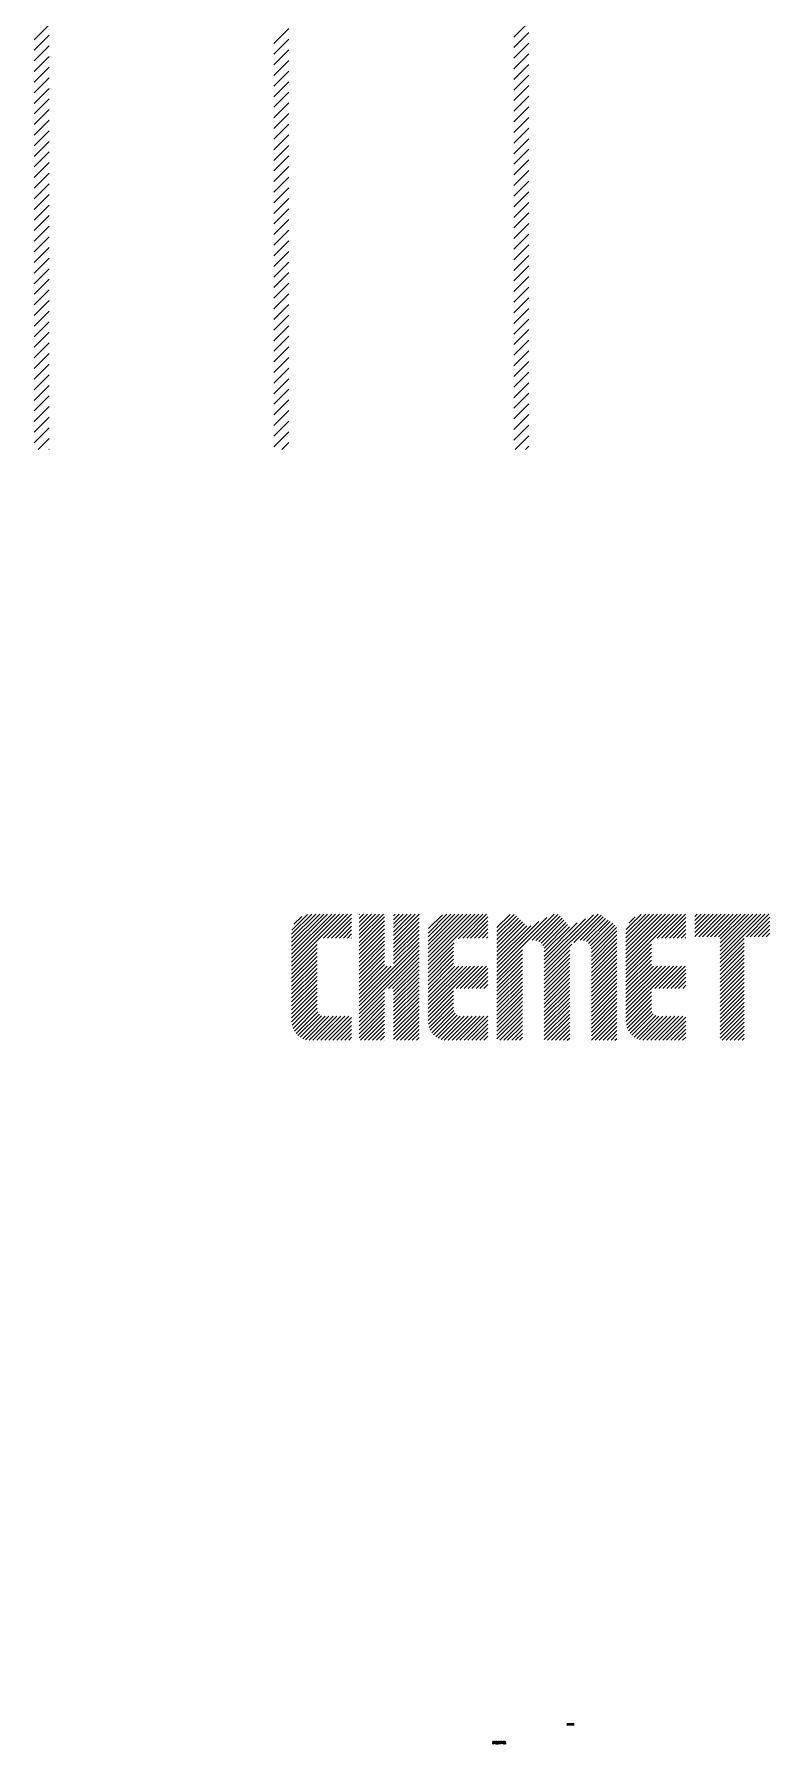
# Paper-space layout 'Layout1' of a CAD drawing. Extents: x -542 to 3071708, y -2912 to 2371007.
# Drawn here: x 17102 to 19557, y -2912 to 2786 of the extents above; entities that cross this region are included whole.
import ezdxf

# ---------------------------------------------------------------- set-up
doc = ezdxf.new("R2010")
doc.units = 0
doc.header["$LTSCALE"] = 500
doc.layers.get('0').update_dxf_attribs({"linetype": 'CONTINUOUS'})
doc.layers.add('DIM', color=2, linetype='CONTINUOUS')

# ---------------------------------------------------------------- blocks, each defined once
blk = doc.blocks.new('*X')
at = {"color": 0}
for p, q in [((8413.59, 5443.74), (8463.59, 5493.74)), ((6813.59, 5434.73), (6863.59, 5484.73)), ((7613.59, 5421.56), (7663.59, 5471.56)), ((8413.59, 5408.39), (8463.59, 5458.39)), ((6813.59, 5399.38), (6863.59, 5449.38)), ((7613.59, 5386.21), (7663.59, 5436.21)), ((8413.59, 5373.03), (8463.59, 5423.03)), ((6813.59, 5364.02), (6863.59, 5414.02)), ((7613.59, 5350.85), (7663.59, 5400.85)), ((8413.59, 5337.68), (8463.59, 5387.68)), ((6813.59, 5328.67), (6863.59, 5378.67)), ((7613.59, 5315.5), (7663.59, 5365.5)), ((8413.59, 5302.32), (8463.59, 5352.32)), ((6813.59, 5293.31), (6863.59, 5343.31)), ((7613.59, 5280.14), (7663.59, 5330.14)), ((8413.59, 5266.97), (8463.59, 5316.97)), ((6813.59, 5257.96), (6863.59, 5307.96)), ((7613.59, 5244.78), (7663.59, 5294.78)), ((8413.59, 5231.61), (8463.59, 5281.61)), ((6813.59, 5222.6), (6863.59, 5272.6)), ((7613.59, 5209.43), (7663.59, 5259.43)), ((8413.59, 5196.26), (8463.59, 5246.26)), ((6813.59, 5187.25), (6863.59, 5237.25)), ((7613.59, 5174.07), (7663.59, 5224.07)), ((8413.59, 5160.9), (8463.59, 5210.9)), ((6813.59, 5151.89), (6863.59, 5201.89)), ((7613.59, 5138.72), (7663.59, 5188.72)), ((8413.59, 5125.55), (8463.59, 5175.55)), ((6813.59, 5116.54), (6863.59, 5166.54)), ((7613.59, 5103.36), (7663.59, 5153.36)), ((8413.59, 5090.19), (8463.59, 5140.19)), ((6813.59, 5081.18), (6863.59, 5131.18)), ((7613.59, 5068.01), (7663.59, 5118.01)), ((8413.59, 5054.84), (8463.59, 5104.84)), ((6813.59, 5045.83), (6863.59, 5095.83)), ((7613.59, 5032.65), (7663.59, 5082.65)), ((8413.59, 5019.48), (8463.59, 5069.48)), ((6813.59, 5010.47), (6863.59, 5060.47)), ((7613.59, 4997.3), (7663.59, 5047.3)), ((8413.59, 4984.12), (8463.59, 5034.12)), ((6813.59, 4975.11), (6863.59, 5025.11)), ((7613.59, 4961.94), (7663.59, 5011.94)), ((8413.59, 4948.77), (8463.59, 4998.77)), ((6813.59, 4939.76), (6863.59, 4989.76)), ((7613.59, 4926.59), (7663.59, 4976.59)), ((8413.59, 4913.41), (8463.59, 4963.41)), ((6813.59, 4904.4), (6863.59, 4954.4)), ((7613.59, 4891.23), (7663.59, 4941.23)), ((8413.59, 4878.06), (8463.59, 4928.06)), ((6813.59, 4869.05), (6863.59, 4919.05)), ((7613.59, 4855.88), (7663.59, 4905.88)), ((8413.59, 4842.7), (8463.59, 4892.7)), ((6813.59, 4833.69), (6863.59, 4883.69)), ((7613.59, 4820.52), (7663.59, 4870.52)), ((8413.59, 4807.35), (8463.59, 4857.35)), ((6813.59, 4798.34), (6863.59, 4848.34)), ((7613.59, 4785.17), (7663.59, 4835.17)), ((8413.59, 4771.99), (8463.59, 4821.99)), ((6813.59, 4762.98), (6863.59, 4812.98)), ((7613.59, 4749.81), (7663.59, 4799.81)), ((8413.59, 4736.64), (8463.59, 4786.64)), ((6813.59, 4727.63), (6863.59, 4777.63)), ((7613.59, 4714.45), (7663.59, 4764.45)), ((8413.59, 4701.28), (8463.59, 4751.28)), ((6813.59, 4692.27), (6863.59, 4742.27)), ((7613.59, 4679.1), (7663.59, 4729.1)), ((8413.59, 4665.93), (8463.59, 4715.93)), ((6813.59, 4656.92), (6863.59, 4706.92)), ((7613.59, 4643.74), (7663.59, 4693.74)), ((8413.59, 4630.57), (8463.59, 4680.57)), ((6813.59, 4621.56), (6863.59, 4671.56)), ((7613.59, 4608.39), (7663.59, 4658.39)), ((8413.59, 4595.22), (8463.59, 4645.22)), ((6813.59, 4586.21), (6863.59, 4636.21)), ((7613.59, 4573.03), (7663.59, 4623.03)), ((8413.59, 4559.86), (8463.59, 4609.86)), ((6813.59, 4550.85), (6863.59, 4600.85)), ((7613.59, 4537.68), (7663.59, 4587.68)), ((8413.59, 4524.51), (8463.59, 4574.51)), ((6813.59, 4515.5), (6863.59, 4565.5)), ((7613.59, 4502.32), (7663.59, 4552.32)), ((8413.59, 4489.15), (8463.59, 4539.15)), ((6813.59, 4480.14), (6863.59, 4530.14)), ((7613.59, 4466.97), (7663.59, 4516.97)), ((8413.59, 4453.79), (8463.59, 4503.79)), ((6813.59, 4444.78), (6863.59, 4494.78)), ((7613.59, 4431.61), (7663.59, 4481.61)), ((8413.59, 4418.44), (8463.59, 4468.44)), ((6813.59, 4409.43), (6863.59, 4459.43)), ((7613.59, 4396.26), (7663.59, 4446.26)), ((8413.59, 4383.08), (8463.59, 4433.08)), ((6813.59, 4374.07), (6863.59, 4424.07)), ((7613.59, 4360.9), (7663.59, 4410.9)), ((8413.59, 4347.73), (8463.59, 4397.73)), ((6813.59, 4338.72), (6863.59, 4388.72)), ((7613.59, 4325.55), (7663.59, 4375.55)), ((8413.59, 4312.37), (8463.59, 4362.37)), ((6813.59, 4303.36), (6863.59, 4353.36)), ((7613.59, 4290.19), (7663.59, 4340.19)), ((8413.59, 4277.02), (8463.59, 4327.02)), ((6813.59, 4268.01), (6863.59, 4318.01)), ((7613.59, 4254.84), (7663.59, 4304.84)), ((8413.59, 4241.66), (8463.59, 4291.66)), ((6813.59, 4232.65), (6863.59, 4282.65)), ((7613.59, 4219.48), (7663.59, 4269.48)), ((8413.59, 4206.31), (8463.59, 4256.31)), ((6813.59, 4197.3), (6863.59, 4247.3)), ((7613.59, 4184.12), (7663.59, 4234.12)), ((8413.59, 4170.95), (8463.59, 4220.95)), ((6813.59, 4161.94), (6863.59, 4211.94)), ((7613.59, 4148.77), (7663.59, 4198.77)), ((8413.59, 4135.6), (8463.59, 4185.6)), ((6813.59, 4126.59), (6863.59, 4176.59)), ((7613.59, 4113.41), (7663.59, 4163.41)), ((8413.59, 4100.24), (8463.59, 4150.24)), ((6813.59, 4091.23), (6863.59, 4141.23)), ((7613.59, 4078.06), (7663.59, 4128.06)), ((8417.72, 4069.01), (8463.59, 4114.89)), ((6826.73, 4069.01), (6863.59, 4105.88)), ((7639.9, 4069.01), (7663.59, 4092.7)), ((8453.08, 4069.01), (8463.59, 4079.53)), ((6862.08, 4069.01), (6863.59, 4070.52)), ((605.86, 82.25), (630.31, 82.25)), ((605.86, 82.12), (630.31, 82.12)), ((605.86, 82), (630.31, 82)), ((605.86, 81.88), (630.31, 81.88)), ((605.86, 81.75), (607.54, 81.75)), ((605.86, 81.62), (607.54, 81.62)), ((605.86, 81.5), (607.54, 81.5)), ((605.86, 81.38), (607.54, 81.38)), ((605.86, 81.25), (607.54, 81.25)), ((605.86, 81.12), (607.54, 81.12)), ((605.86, 81), (607.54, 81)), ((608.23, 81.75), (608.57, 81.75)), ((608.23, 81.62), (608.57, 81.62)), ((608.23, 81.5), (608.57, 81.5)), ((608.23, 81.38), (608.57, 81.38)), ((608.23, 81.25), (608.57, 81.25)), ((608.23, 81.12), (608.57, 81.12)), ((608.23, 81), (608.57, 81)), ((609.31, 81.75), (610.28, 81.75)), ((609.37, 81.62), (610.28, 81.62)), ((609.43, 81.5), (610.28, 81.5)), ((609.5, 81.38), (610.28, 81.38)), ((609.56, 81.25), (610.28, 81.25)), ((609.62, 81.12), (610.28, 81.12)), ((609.68, 81), (610.28, 81)), ((610.97, 81.75), (611.31, 81.75)), ((610.97, 81.62), (611.31, 81.62)), ((610.97, 81.5), (611.31, 81.5)), ((610.97, 81.38), (611.31, 81.38)), ((610.97, 81.25), (611.31, 81.25)), ((610.97, 81.12), (611.31, 81.12)), ((610.97, 81), (611.31, 81)), ((612, 81.25), (612.98, 81.25)), ((612, 81.12), (613.1, 81.12)), ((612, 81), (613.17, 81)), ((613.14, 81.75), (614.37, 81.75)), ((613.34, 81.62), (614.23, 81.62)), ((613.46, 81.5), (614.14, 81.5)), ((613.56, 81.38), (614.09, 81.38)), ((613.62, 81.25), (614.06, 81.25)), ((613.67, 81.12), (614.06, 81.12)), ((613.7, 81), (614.06, 81)), ((614.57, 81.12), (615.94, 81.12)), ((614.57, 81), (615.94, 81)), ((614.59, 81.25), (615.92, 81.25)), ((616.14, 81.75), (616.8, 81.75)), ((616.28, 81.62), (616.8, 81.62)), ((616.37, 81.5), (616.8, 81.5)), ((616.43, 81.38), (616.8, 81.38)), ((616.45, 81.25), (616.8, 81.25)), ((616.46, 81.12), (616.8, 81.12)), ((616.46, 81), (616.8, 81)), ((617.54, 81.75), (618.51, 81.75)), ((617.6, 81.62), (618.51, 81.62)), ((617.66, 81.5), (618.51, 81.5)), ((617.73, 81.38), (618.51, 81.38)), ((617.79, 81.25), (618.51, 81.25)), ((617.85, 81.12), (618.51, 81.12)), ((617.91, 81), (618.51, 81)), ((619.2, 81.75), (619.54, 81.75)), ((619.2, 81.62), (619.54, 81.62)), ((619.2, 81.5), (619.54, 81.5)), ((619.2, 81.38), (619.54, 81.38)), ((619.2, 81.25), (619.54, 81.25)), ((619.2, 81.12), (619.54, 81.12)), ((619.2, 81), (619.54, 81)), ((620.23, 81.25), (622.29, 81.25)), ((620.23, 81.12), (622.29, 81.12)), ((620.23, 81), (622.29, 81)), ((621.94, 81.75), (622.6, 81.75)), ((621.94, 81.62), (622.46, 81.62)), ((621.94, 81.5), (622.37, 81.5)), ((621.94, 81.38), (622.32, 81.38)), ((622.8, 81.12), (625.12, 81.12)), ((622.8, 81), (625.12, 81)), ((622.82, 81.25), (624.15, 81.25)), ((624.37, 81.75), (625.12, 81.75)), ((624.51, 81.62), (625.12, 81.62)), ((624.6, 81.5), (625.12, 81.5)), ((624.65, 81.38), (625.12, 81.38)), ((624.68, 81.25), (625.12, 81.25)), ((625.8, 81.75), (627.04, 81.75)), ((625.8, 81.62), (627.01, 81.62)), ((625.8, 81.5), (626.98, 81.5)), ((625.8, 81.38), (626.94, 81.38)), ((625.8, 81.25), (626.91, 81.25)), ((625.8, 81.12), (626.88, 81.12)), ((625.8, 81), (626.84, 81)), ((627.65, 81.75), (630.31, 81.75)), ((627.69, 81.62), (630.31, 81.62)), ((627.72, 81.5), (630.31, 81.5)), ((627.75, 81.38), (630.31, 81.38)), ((627.79, 81.25), (630.31, 81.25)), ((627.82, 81.12), (630.31, 81.12)), ((627.85, 81), (630.31, 81)), ((605.86, 80.88), (607.54, 80.88)), ((605.86, 80.75), (607.54, 80.75)), ((605.86, 80.62), (607.54, 80.62)), ((605.86, 80.5), (607.54, 80.5)), ((605.86, 80.38), (607.54, 80.38)), ((605.86, 80.25), (607.54, 80.25)), ((605.86, 80.12), (607.54, 80.12)), ((605.86, 80), (607.54, 80)), ((605.86, 79.88), (607.54, 79.88)), ((608.23, 80.88), (608.57, 80.88)), ((608.23, 80.75), (608.57, 80.75)), ((608.23, 80.62), (608.57, 80.62)), ((608.23, 80.5), (608.57, 80.5)), ((608.23, 80.38), (608.57, 80.38)), ((608.23, 80.25), (608.57, 80.25)), ((608.23, 80.12), (608.57, 80.12)), ((608.23, 80), (608.57, 80)), ((608.23, 79.88), (608.57, 79.88)), ((609.26, 80.38), (609.31, 80.38)), ((609.26, 80.25), (609.37, 80.25)), ((609.26, 80.12), (609.44, 80.12)), ((609.26, 80), (609.5, 80)), ((609.26, 79.88), (609.56, 79.88)), ((609.75, 80.88), (610.28, 80.88)), ((609.81, 80.75), (610.28, 80.75)), ((609.87, 80.62), (610.28, 80.62)), ((609.93, 80.5), (610.28, 80.5)), ((610, 80.38), (610.28, 80.38)), ((610.06, 80.25), (610.28, 80.25)), ((610.12, 80.12), (610.28, 80.12)), ((610.18, 80), (610.28, 80)), ((610.25, 79.88), (610.28, 79.88)), ((610.97, 80.88), (611.31, 80.88)), ((610.97, 80.75), (611.31, 80.75)), ((610.97, 80.62), (611.31, 80.62)), ((610.97, 80.5), (611.31, 80.5)), ((610.97, 80.38), (611.31, 80.38)), ((610.97, 80.25), (611.31, 80.25)), ((610.97, 80.12), (611.31, 80.12)), ((610.97, 80), (611.31, 80)), ((610.97, 79.88), (611.31, 79.88)), ((612, 80.88), (613.2, 80.88)), ((612, 80.75), (613.2, 80.75)), ((612, 80.62), (613.2, 80.62)), ((612, 80.5), (613.2, 80.5)), ((612, 80.38), (613.2, 80.38)), ((612, 80.25), (613.2, 80.25)), ((612, 80.12), (613.2, 80.12)), ((612, 80), (613.2, 80)), ((612, 79.88), (613.2, 79.88)), ((613.71, 80.88), (614.06, 80.88)), ((613.71, 80.75), (614.06, 80.75)), ((613.71, 80.62), (614.06, 80.62)), ((613.71, 80.5), (614.06, 80.5)), ((613.71, 80.38), (614.06, 80.38)), ((613.71, 80.25), (614.06, 80.25)), ((613.71, 80.12), (614.06, 80.12)), ((613.71, 80), (614.06, 80)), ((613.71, 79.88), (614.06, 79.88)), ((614.57, 80.88), (615.94, 80.88)), ((614.57, 80.75), (615.94, 80.75)), ((614.57, 80.62), (615.94, 80.62)), ((614.57, 80.5), (615.94, 80.5)), ((614.57, 80.38), (615.94, 80.38)), ((614.57, 80.25), (615.94, 80.25)), ((614.57, 80.12), (615.94, 80.12)), ((614.57, 80), (615.94, 80)), ((614.57, 79.88), (615.94, 79.88)), ((616.46, 80.88), (616.8, 80.88)), ((616.46, 80.75), (616.8, 80.75)), ((616.46, 80.62), (616.8, 80.62)), ((616.46, 80.5), (616.8, 80.5)), ((616.46, 80.38), (616.8, 80.38)), ((616.46, 80.25), (616.8, 80.25)), ((616.46, 80.12), (616.8, 80.12)), ((616.46, 80), (616.8, 80)), ((616.46, 79.88), (616.8, 79.88)), ((617.48, 80.38), (617.54, 80.38)), ((617.48, 80.25), (617.6, 80.25)), ((617.48, 80.12), (617.66, 80.12)), ((617.48, 80), (617.73, 80)), ((617.48, 79.88), (617.79, 79.88)), ((617.98, 80.88), (618.51, 80.88)), ((618.04, 80.75), (618.51, 80.75)), ((618.1, 80.62), (618.51, 80.62)), ((618.16, 80.5), (618.51, 80.5)), ((618.23, 80.38), (618.51, 80.38)), ((618.29, 80.25), (618.51, 80.25)), ((618.35, 80.12), (618.51, 80.12)), ((618.41, 80), (618.51, 80)), ((618.48, 79.88), (618.51, 79.88)), ((619.2, 80.88), (619.54, 80.88)), ((619.2, 80.75), (619.54, 80.75)), ((619.2, 80.62), (619.54, 80.62)), ((619.2, 80.5), (619.54, 80.5)), ((619.2, 80.38), (619.54, 80.38)), ((619.2, 80.25), (619.54, 80.25)), ((619.2, 80.12), (619.54, 80.12)), ((619.2, 80), (619.54, 80)), ((619.2, 79.88), (619.54, 79.88)), ((620.23, 80.88), (622.29, 80.88)), ((620.23, 80.75), (622.29, 80.75)), ((620.23, 80.62), (622.29, 80.62)), ((620.23, 80.5), (622.29, 80.5)), ((620.23, 79.88), (623.99, 79.88)), ((621.94, 80.38), (622.31, 80.38)), ((621.94, 80.25), (622.37, 80.25)), ((621.94, 80.12), (622.45, 80.12)), ((621.94, 80), (622.59, 80)), ((622.8, 80.88), (625.12, 80.88)), ((622.8, 80.75), (625.12, 80.75)), ((622.8, 80.62), (625.12, 80.62)), ((622.85, 80.5), (625.12, 80.5)), ((624.18, 80.38), (625.12, 80.38)), ((624.43, 80.25), (625.12, 80.25)), ((624.55, 80.12), (625.12, 80.12)), ((624.62, 80), (625.12, 80)), ((624.67, 79.88), (625.12, 79.88)), ((625.8, 80.88), (626.81, 80.88)), ((625.8, 80.75), (626.77, 80.75)), ((625.8, 80.62), (626.74, 80.62)), ((625.8, 80.5), (626.71, 80.5)), ((625.8, 80.38), (626.67, 80.38)), ((625.8, 80.25), (626.64, 80.25)), ((625.8, 80.12), (626.61, 80.12)), ((625.8, 80), (626.57, 80)), ((625.8, 79.88), (626.54, 79.88)), ((627.25, 79.88), (627.45, 79.88)), ((627.28, 80), (627.41, 80)), ((627.32, 80.12), (627.38, 80.12)), ((627.89, 80.88), (630.31, 80.88)), ((627.92, 80.75), (630.31, 80.75)), ((627.96, 80.62), (630.31, 80.62)), ((627.99, 80.5), (630.31, 80.5)), ((628.02, 80.38), (630.31, 80.38)), ((628.06, 80.25), (630.31, 80.25)), ((628.09, 80.12), (630.31, 80.12)), ((628.12, 80), (630.31, 80)), ((628.16, 79.88), (630.31, 79.88)), ((605.86, 79.75), (607.54, 79.75)), ((605.86, 79.62), (607.54, 79.62)), ((605.86, 79.5), (607.54, 79.5)), ((605.86, 79.38), (607.54, 79.38)), ((605.86, 79.25), (607.54, 79.25)), ((605.86, 79.12), (607.54, 79.12)), ((605.86, 79), (607.54, 79)), ((605.86, 78.88), (607.54, 78.88)), ((605.86, 78.75), (607.54, 78.75)), ((608.23, 79.75), (608.57, 79.75)), ((608.23, 79.62), (608.57, 79.62)), ((608.23, 79.5), (608.57, 79.5)), ((608.23, 79.38), (608.57, 79.38)), ((608.23, 79.25), (608.57, 79.25)), ((608.23, 79.12), (608.57, 79.12)), ((608.23, 79), (608.57, 79)), ((608.23, 78.88), (608.57, 78.88)), ((608.23, 78.75), (608.57, 78.75)), ((609.26, 79.75), (609.62, 79.75)), ((609.26, 79.62), (609.69, 79.62)), ((609.26, 79.5), (609.75, 79.5)), ((609.26, 79.38), (609.81, 79.38)), ((609.26, 79.25), (609.87, 79.25)), ((609.26, 79.12), (609.94, 79.12)), ((609.26, 79), (610, 79)), ((609.26, 78.88), (610.06, 78.88)), ((609.26, 78.75), (610.12, 78.75)), ((610.97, 79.75), (611.31, 79.75)), ((610.97, 79.62), (611.31, 79.62)), ((610.97, 79.5), (611.31, 79.5)), ((610.97, 79.38), (611.31, 79.38)), ((610.97, 79.25), (611.31, 79.25)), ((610.97, 79.12), (611.31, 79.12)), ((610.97, 79), (611.31, 79)), ((610.97, 78.88), (611.31, 78.88)), ((610.97, 78.75), (611.31, 78.75)), ((612, 79.75), (613.2, 79.75)), ((612, 79.62), (613.2, 79.62)), ((612, 79.5), (613.2, 79.5)), ((612, 79.38), (613.19, 79.38)), ((612, 79.25), (613.15, 79.25)), ((612, 79.12), (613.08, 79.12)), ((612, 79), (612.92, 79)), ((613.43, 78.75), (614.16, 78.75)), ((613.53, 78.88), (614.1, 78.88)), ((613.61, 79), (614.07, 79)), ((613.66, 79.12), (614.06, 79.12)), ((613.69, 79.25), (614.06, 79.25)), ((613.71, 79.75), (614.06, 79.75)), ((613.71, 79.62), (614.06, 79.62)), ((613.71, 79.5), (614.06, 79.5)), ((613.71, 79.38), (614.06, 79.38)), ((614.57, 79.75), (615.94, 79.75)), ((614.57, 79.62), (615.94, 79.62)), ((614.57, 79.5), (615.94, 79.5)), ((614.57, 79.38), (615.94, 79.38)), ((614.57, 79.25), (615.94, 79.25)), ((614.57, 79.12), (615.94, 79.12)), ((614.61, 79), (615.9, 79)), ((616.35, 78.75), (616.8, 78.75)), ((616.41, 78.88), (616.8, 78.88)), ((616.45, 79), (616.8, 79)), ((616.46, 79.75), (616.8, 79.75)), ((616.46, 79.62), (616.8, 79.62)), ((616.46, 79.5), (616.8, 79.5)), ((616.46, 79.38), (616.8, 79.38)), ((616.46, 79.25), (616.8, 79.25)), ((616.46, 79.12), (616.8, 79.12)), ((617.48, 79.75), (617.85, 79.75)), ((617.48, 79.62), (617.91, 79.62)), ((617.48, 79.5), (617.98, 79.5)), ((617.48, 79.38), (618.04, 79.38)), ((617.48, 79.25), (618.1, 79.25)), ((617.48, 79.12), (618.16, 79.12)), ((617.48, 79), (618.23, 79)), ((617.48, 78.88), (618.29, 78.88)), ((617.48, 78.75), (618.35, 78.75)), ((619.2, 79.75), (619.54, 79.75)), ((619.2, 79.62), (619.54, 79.62)), ((619.2, 79.5), (619.54, 79.5)), ((619.2, 79.38), (619.54, 79.38)), ((619.2, 79.25), (619.54, 79.25)), ((619.2, 79.12), (619.54, 79.12)), ((619.2, 79), (619.54, 79)), ((619.2, 78.88), (619.54, 78.88)), ((619.2, 78.75), (619.54, 78.75)), ((620.23, 79.75), (624.14, 79.75)), ((620.23, 79.62), (624.17, 79.62)), ((620.23, 79.5), (624.17, 79.5)), ((620.23, 79.38), (624.17, 79.38)), ((620.23, 79.25), (624.17, 79.25)), ((620.23, 79.12), (624.17, 79.12)), ((620.23, 79), (622.29, 79)), ((621.94, 78.88), (622.33, 78.88)), ((621.94, 78.75), (622.39, 78.75)), ((622.84, 79), (624.13, 79)), ((624.58, 78.75), (625.12, 78.75)), ((624.64, 78.88), (625.12, 78.88)), ((624.68, 79.75), (625.12, 79.75)), ((624.68, 79), (625.12, 79)), ((624.69, 79.62), (625.12, 79.62)), ((624.69, 79.5), (625.12, 79.5)), ((624.69, 79.38), (625.12, 79.38)), ((624.69, 79.25), (625.12, 79.25)), ((624.69, 79.12), (625.12, 79.12)), ((625.8, 79.75), (626.5, 79.75)), ((625.8, 79.62), (626.47, 79.62)), ((625.8, 79.5), (626.44, 79.5)), ((625.8, 79.38), (626.4, 79.38)), ((625.8, 79.25), (626.37, 79.25)), ((625.8, 79.12), (626.34, 79.12)), ((625.8, 79), (626.3, 79)), ((625.8, 78.88), (626.27, 78.88)), ((625.8, 78.75), (626.23, 78.75)), ((626.95, 78.75), (627.75, 78.75)), ((626.98, 78.88), (627.72, 78.88)), ((627.01, 79), (627.68, 79)), ((627.18, 79.62), (627.51, 79.62)), ((627.22, 79.75), (627.48, 79.75)), ((628.19, 79.75), (630.31, 79.75)), ((628.23, 79.62), (630.31, 79.62)), ((628.26, 79.5), (630.31, 79.5)), ((628.29, 79.38), (630.31, 79.38)), ((628.33, 79.25), (630.31, 79.25)), ((628.36, 79.12), (630.31, 79.12)), ((628.39, 79), (630.31, 79)), ((628.43, 78.88), (630.31, 78.88)), ((628.46, 78.75), (630.31, 78.75)), ((605.86, 78.62), (607.54, 78.62)), ((605.86, 78.5), (607.54, 78.5)), ((605.86, 78.38), (630.31, 78.38)), ((605.86, 78.25), (630.31, 78.25)), ((605.86, 78.12), (630.31, 78.12)), ((605.86, 78), (630.31, 78)), ((608.23, 78.62), (608.57, 78.62)), ((608.23, 78.5), (608.57, 78.5)), ((609.26, 78.62), (610.19, 78.62)), ((609.26, 78.5), (610.25, 78.5)), ((610.97, 78.62), (611.31, 78.62)), ((610.97, 78.5), (611.31, 78.5)), ((613.06, 78.5), (614.44, 78.5)), ((613.29, 78.62), (614.26, 78.62)), ((616.08, 78.5), (616.8, 78.5)), ((616.25, 78.62), (616.8, 78.62)), ((617.48, 78.62), (618.41, 78.62)), ((617.48, 78.5), (618.48, 78.5)), ((619.2, 78.62), (619.54, 78.62)), ((619.2, 78.5), (619.54, 78.5)), ((621.94, 78.62), (622.49, 78.62)), ((621.94, 78.5), (622.67, 78.5)), ((624.3, 78.5), (625.12, 78.5)), ((624.48, 78.62), (625.12, 78.62)), ((625.8, 78.62), (626.2, 78.62)), ((625.8, 78.5), (626.17, 78.5)), ((626.88, 78.5), (627.82, 78.5)), ((626.91, 78.62), (627.78, 78.62)), ((628.5, 78.62), (630.31, 78.62)), ((628.53, 78.5), (630.31, 78.5)), ((359.23, 19.56), (362.69, 23.02)), ((359.23, 19.82), (362.43, 23.02)), ((359.23, 20.09), (362.16, 23.02)), ((359.23, 20.35), (361.9, 23.02)), ((359.23, 20.62), (361.63, 23.02)), ((359.23, 20.88), (361.37, 23.02)), ((359.23, 21.15), (361.1, 23.02)), ((359.23, 21.41), (360.84, 23.02)), ((359.23, 21.68), (360.57, 23.02)), ((359.25, 21.96), (360.29, 23)), ((359.38, 22.36), (359.9, 22.87)), ((361.35, 21.41), (362.96, 23.02)), ((361.63, 21.42), (363.23, 23.02)), ((363.73, 21.41), (365.35, 23.02)), ((363.73, 21.67), (365.08, 23.02)), ((363.73, 21.94), (364.82, 23.02)), ((363.73, 22.2), (364.55, 23.02)), ((363.73, 22.47), (364.29, 23.02)), ((363.73, 22.73), (364.02, 23.02)), ((363.73, 23), (363.76, 23.02)), ((363.73, 21.14), (365.43, 22.84)), ((366.03, 21.32), (367.73, 23.02)), ((366.03, 21.59), (367.47, 23.02)), ((366.03, 21.85), (367.2, 23.02)), ((366.03, 22.12), (366.94, 23.02)), ((366.03, 22.38), (366.67, 23.02)), ((366.03, 22.65), (366.41, 23.02)), ((366.03, 22.91), (366.14, 23.02)), ((368.33, 19.64), (371.71, 23.02)), ((368.33, 19.91), (371.45, 23.02)), ((368.33, 20.17), (371.18, 23.02)), ((368.33, 20.44), (370.92, 23.02)), ((368.33, 20.7), (370.65, 23.02)), ((368.33, 20.97), (370.38, 23.02)), ((368.33, 21.23), (370.12, 23.02)), ((368.33, 21.5), (369.85, 23.02)), ((368.33, 21.76), (369.59, 23.02)), ((368.37, 22.06), (369.29, 22.98)), ((370.33, 21.38), (371.98, 23.02)), ((370.64, 21.42), (372.24, 23.02)), ((370.91, 21.42), (372.33, 22.85)), ((372.93, 19.2), (376.74, 23.01)), ((372.93, 21.86), (374.07, 23)), ((372.93, 22.12), (373.81, 23)), ((372.93, 21.59), (374.23, 22.89)), ((375.28, 21.29), (376.99, 22.99)), ((375.53, 21.27), (377.15, 22.89)), ((376.08, 19.44), (379.68, 23.03)), ((376.08, 19.7), (379.36, 22.98)), ((378.06, 21.14), (379.87, 22.96)), ((378.47, 21.29), (380.02, 22.85)), ((381.53, 19.58), (384.97, 23.02)), ((381.53, 19.85), (384.7, 23.02)), ((381.53, 20.11), (384.44, 23.02)), ((381.53, 20.38), (384.17, 23.02)), ((381.53, 20.65), (383.91, 23.02)), ((381.53, 20.91), (383.64, 23.02)), ((381.53, 21.18), (383.38, 23.02)), ((381.53, 21.44), (383.11, 23.02)), ((381.53, 21.71), (382.85, 23.02)), ((381.55, 21.99), (382.56, 23)), ((381.72, 22.42), (382.14, 22.84)), ((383.62, 21.41), (385.23, 23.02)), ((383.9, 21.42), (385.5, 23.02)), ((386.13, 22.86), (386.29, 23.02)), ((386.13, 22.59), (386.56, 23.02)), ((386.13, 22.33), (386.82, 23.02)), ((386.13, 22.06), (387.09, 23.02)), ((386.13, 21.8), (387.36, 23.02)), ((386.13, 21.53), (387.62, 23.02)), ((386.39, 21.52), (387.89, 23.02)), ((386.65, 21.52), (388.15, 23.02)), ((386.92, 21.52), (388.42, 23.02)), ((387.18, 21.52), (388.68, 23.02)), ((387.45, 21.52), (388.95, 23.02)), ((387.71, 21.52), (389.21, 23.02)), ((387.83, 21.38), (389.48, 23.02)), ((387.83, 21.11), (389.74, 23.02)), ((387.83, 20.85), (390.01, 23.02)), ((387.83, 20.58), (390.27, 23.02)), ((387.83, 20.32), (390.54, 23.02)), ((387.83, 20.05), (390.8, 23.02)), ((389.57, 21.52), (391.07, 23.02)), ((389.83, 21.52), (391.13, 22.82)), ((391.73, 22.89), (391.86, 23.02)), ((391.73, 22.62), (392.13, 23.02)), ((391.73, 22.36), (392.39, 23.02)), ((391.73, 22.09), (392.66, 23.02)), ((391.73, 21.83), (392.92, 23.02)), ((391.73, 21.56), (393.19, 23.02)), ((391.73, 21.3), (393.33, 22.9)), ((393.83, 21.54), (395.31, 23.02)), ((393.83, 21.28), (395.58, 23.02)), ((393.83, 21.01), (395.84, 23.02)), ((393.83, 20.75), (396.11, 23.02)), ((393.83, 20.48), (396.37, 23.02)), ((393.83, 20.22), (396.64, 23.02)), ((393.83, 19.95), (396.9, 23.02)), ((393.83, 19.69), (397.17, 23.02)), ((393.84, 21.81), (395.04, 23.02)), ((393.89, 22.13), (394.73, 22.97)), ((395.72, 21.31), (397.43, 23.02)), ((396.1, 21.42), (397.7, 23.02)), ((396.36, 21.42), (397.83, 22.89)), ((398.33, 21.54), (399.82, 23.02)), ((398.33, 21.27), (400.08, 23.02)), ((398.33, 21), (400.35, 23.02)), ((398.33, 20.74), (400.61, 23.02)), ((398.33, 20.47), (400.88, 23.02)), ((398.33, 20.21), (401.14, 23.02)), ((398.33, 19.94), (401.41, 23.02)), ((398.33, 19.68), (401.67, 23.02)), ((398.37, 21.83), (399.52, 22.99)), ((398.53, 22.26), (399.09, 22.82)), ((400.43, 21.51), (401.94, 23.02)), ((400.7, 21.52), (402.2, 23.02)), ((400.97, 21.52), (402.33, 22.88)), ((361.89, 21.42), (363.23, 22.76)), ((362.16, 21.42), (363.23, 22.5)), ((362.42, 21.42), (363.23, 22.23)), ((362.69, 21.42), (363.23, 21.97)), ((362.95, 21.42), (363.23, 21.7)), ((363.73, 20.88), (365.43, 22.58)), ((363.73, 20.61), (365.43, 22.31)), ((363.73, 20.35), (365.43, 22.05)), ((363.73, 20.08), (365.43, 21.78)), ((366.03, 21.05), (367.73, 22.75)), ((366.03, 20.79), (367.73, 22.49)), ((366.03, 20.52), (367.73, 22.22)), ((366.03, 20.26), (367.73, 21.96)), ((366.03, 19.99), (367.73, 21.69)), ((371.17, 21.42), (372.33, 22.58)), ((371.44, 21.42), (372.33, 22.32)), ((371.7, 21.42), (372.33, 22.05)), ((371.97, 21.42), (372.33, 21.79)), ((372.93, 19.47), (376.26, 22.79)), ((372.93, 21.33), (374.37, 22.76)), ((372.93, 21.06), (374.5, 22.63)), ((372.93, 19.73), (375.72, 22.52)), ((372.93, 20.8), (374.64, 22.5)), ((372.93, 20.53), (374.77, 22.37)), ((372.93, 20), (375.19, 22.25)), ((372.93, 20.27), (374.91, 22.24)), ((375.73, 21.2), (377.28, 22.75)), ((375.88, 21.09), (377.4, 22.61)), ((375.99, 20.94), (377.52, 22.47)), ((376.07, 20.75), (377.64, 22.32)), ((376.08, 19.97), (378.83, 22.71)), ((376.08, 20.23), (378.29, 22.44)), ((376.08, 20.5), (377.77, 22.18)), ((378.71, 21.27), (380.18, 22.74)), ((378.9, 21.19), (380.34, 22.63)), ((379.04, 21.07), (380.49, 22.52)), ((379.15, 20.92), (380.65, 22.41)), ((379.22, 20.72), (380.8, 22.29)), ((379.23, 20.47), (380.9, 22.13)), ((379.23, 20.2), (380.93, 21.9)), ((384.16, 21.42), (385.53, 22.79)), ((384.43, 21.42), (385.53, 22.52)), ((384.69, 21.42), (385.53, 22.26)), ((384.96, 21.42), (385.53, 21.99)), ((385.22, 21.42), (385.53, 21.73)), ((390.1, 21.52), (391.13, 22.56)), ((390.36, 21.52), (391.13, 22.29)), ((390.63, 21.52), (391.13, 22.02)), ((390.89, 21.52), (391.13, 21.76)), ((391.73, 21.03), (393.33, 22.63)), ((391.73, 20.77), (393.33, 22.37)), ((391.73, 20.5), (393.33, 22.1)), ((391.73, 20.24), (393.33, 21.84)), ((396.63, 21.42), (397.83, 22.63)), ((396.89, 21.42), (397.83, 22.36)), ((397.16, 21.42), (397.83, 22.1)), ((397.42, 21.42), (397.83, 21.83)), ((401.23, 21.52), (402.33, 22.62)), ((401.5, 21.52), (402.33, 22.35)), ((401.77, 21.52), (402.33, 22.09)), ((402.03, 21.52), (402.33, 21.82)), ((359.23, 19.29), (360.94, 21)), ((359.23, 19.03), (360.93, 20.73)), ((363.22, 21.42), (363.23, 21.44)), ((363.73, 19.82), (365.43, 21.52)), ((363.73, 19.55), (365.43, 21.25)), ((363.73, 17.16), (367.73, 21.16)), ((363.73, 19.29), (365.43, 20.99)), ((363.73, 16.9), (367.73, 20.9)), ((363.73, 19.02), (365.43, 20.72)), ((363.73, 16.63), (367.73, 20.63)), ((366.03, 19.73), (367.73, 21.43)), ((368.33, 19.38), (370.08, 21.12)), ((368.33, 19.11), (370.03, 20.81)), ((368.33, 18.85), (370.03, 20.55)), ((372.23, 21.42), (372.33, 21.52)), ((372.93, 18.94), (374.64, 20.64)), ((376.08, 19.17), (377.93, 21.02)), ((376.08, 18.91), (377.78, 20.61)), ((379.23, 19.94), (380.93, 21.64)), ((379.23, 19.67), (380.93, 21.37)), ((379.23, 19.41), (380.93, 21.11)), ((379.23, 19.14), (380.93, 20.84)), ((379.23, 18.88), (380.93, 20.58)), ((381.53, 19.32), (383.25, 21.03)), ((381.53, 19.05), (383.23, 20.75)), ((385.49, 21.42), (385.53, 21.46)), ((387.83, 19.79), (389.43, 21.39)), ((387.83, 19.52), (389.43, 21.12)), ((387.83, 19.26), (389.43, 20.86)), ((387.83, 18.99), (389.43, 20.59)), ((391.73, 19.97), (393.33, 21.57)), ((391.73, 19.71), (393.33, 21.31)), ((391.73, 19.44), (393.33, 21.04)), ((391.73, 19.18), (393.33, 20.78)), ((393.83, 19.42), (395.65, 21.23)), ((393.83, 19.16), (395.53, 20.86)), ((393.83, 18.89), (395.53, 20.59)), ((397.69, 21.42), (397.83, 21.57)), ((398.34, 19.42), (400.05, 21.13)), ((398.38, 19.19), (400.03, 20.85)), ((398.45, 19), (400.03, 20.58)), ((402.3, 21.52), (402.33, 21.56)), ((359.23, 18.76), (360.93, 20.46)), ((359.23, 18.5), (360.93, 20.2)), ((359.23, 18.23), (360.93, 19.93)), ((359.23, 17.97), (360.93, 19.67)), ((359.23, 17.7), (360.93, 19.4)), ((363.73, 18.75), (365.43, 20.45)), ((363.73, 16.37), (367.73, 20.37)), ((363.73, 18.49), (365.43, 20.19)), ((363.73, 18.22), (365.43, 19.92)), ((363.73, 17.96), (365.43, 19.66)), ((363.73, 17.43), (365.87, 19.56)), ((363.73, 17.69), (365.61, 19.56)), ((365.7, 18.06), (367.73, 20.1)), ((365.96, 18.06), (367.73, 19.84)), ((366.03, 17.87), (367.73, 19.57)), ((368.33, 18.58), (370.03, 20.28)), ((368.33, 18.32), (370.03, 20.02)), ((368.33, 18.05), (370.03, 19.75)), ((368.33, 16.46), (371.44, 19.56)), ((368.33, 16.73), (371.17, 19.56)), ((368.33, 16.99), (370.91, 19.56)), ((368.33, 17.26), (370.64, 19.56)), ((368.33, 17.52), (370.38, 19.56)), ((368.33, 17.79), (370.11, 19.56)), ((370.2, 18.06), (371.7, 19.56)), ((370.47, 18.06), (371.97, 19.56)), ((370.73, 18.06), (372.23, 19.56)), ((371, 18.06), (372.33, 19.4)), ((372.93, 18.67), (374.63, 20.37)), ((372.93, 18.41), (374.63, 20.11)), ((372.93, 18.14), (374.63, 19.84)), ((372.93, 17.88), (374.63, 19.58)), ((376.08, 18.64), (377.78, 20.34)), ((376.08, 18.38), (377.78, 20.08)), ((376.08, 18.11), (377.78, 19.81)), ((376.08, 17.85), (377.78, 19.55)), ((379.23, 18.61), (380.93, 20.31)), ((379.23, 18.35), (380.93, 20.05)), ((379.23, 18.08), (380.93, 19.78)), ((379.23, 17.81), (380.93, 19.51)), ((381.53, 18.79), (383.23, 20.49)), ((381.53, 18.52), (383.23, 20.22)), ((381.53, 18.26), (383.23, 19.96)), ((381.53, 17.99), (383.23, 19.69)), ((381.53, 17.73), (383.37, 19.56)), ((381.53, 17.46), (383.64, 19.56)), ((381.53, 17.2), (383.9, 19.56)), ((381.53, 16.93), (384.17, 19.56)), ((381.53, 16.67), (384.43, 19.56)), ((381.53, 16.4), (384.7, 19.56)), ((383.46, 18.06), (384.96, 19.56)), ((383.73, 18.06), (385.23, 19.56)), ((383.99, 18.06), (385.49, 19.56)), ((387.83, 18.72), (389.43, 20.32)), ((387.83, 18.46), (389.43, 20.06)), ((387.83, 18.19), (389.43, 19.79)), ((387.83, 17.93), (389.43, 19.53)), ((391.73, 18.91), (393.33, 20.51)), ((391.73, 18.65), (393.33, 20.25)), ((391.73, 18.38), (393.33, 19.98)), ((391.73, 18.12), (393.33, 19.72)), ((391.73, 17.85), (393.33, 19.45)), ((393.83, 18.63), (395.53, 20.33)), ((393.83, 18.36), (395.53, 20.06)), ((393.83, 18.1), (395.53, 19.8)), ((393.83, 17.83), (395.53, 19.53)), ((398.53, 18.82), (400.03, 20.32)), ((398.64, 18.66), (400.03, 20.05)), ((398.76, 18.52), (400.09, 19.84)), ((398.9, 18.39), (400.2, 19.69)), ((399.06, 18.28), (400.37, 19.59)), ((399.23, 18.19), (400.61, 19.56)), ((399.43, 18.12), (400.87, 19.56)), ((399.65, 18.08), (401.11, 19.54)), ((399.9, 18.06), (401.32, 19.48)), ((400.17, 18.06), (401.51, 19.41)), ((359.23, 17.44), (360.93, 19.14)), ((359.23, 17.17), (360.93, 18.87)), ((359.23, 16.91), (360.93, 18.61)), ((359.23, 16.64), (360.93, 18.34)), ((366.03, 17.61), (367.73, 19.31)), ((366.03, 17.34), (367.73, 19.04)), ((366.03, 17.08), (367.73, 18.78)), ((366.03, 16.81), (367.73, 18.51)), ((366.03, 16.55), (367.73, 18.25)), ((371.26, 18.06), (372.33, 19.13)), ((371.53, 18.06), (372.33, 18.87)), ((371.79, 18.06), (372.33, 18.6)), ((372.06, 18.06), (372.33, 18.34)), ((372.93, 17.61), (374.63, 19.31)), ((372.93, 17.35), (374.63, 19.05)), ((372.93, 17.08), (374.63, 18.78)), ((372.93, 16.82), (374.63, 18.52)), ((372.93, 16.55), (374.63, 18.25)), ((376.08, 17.58), (377.78, 19.28)), ((376.08, 17.32), (377.78, 19.02)), ((376.08, 17.05), (377.78, 18.75)), ((376.08, 16.79), (377.78, 18.49)), ((379.23, 17.55), (380.93, 19.25)), ((379.23, 17.28), (380.93, 18.98)), ((379.23, 17.02), (380.93, 18.72)), ((379.23, 16.75), (380.93, 18.45)), ((384.26, 18.06), (385.53, 19.34)), ((384.52, 18.06), (385.53, 19.08)), ((384.79, 18.06), (385.53, 18.81)), ((385.05, 18.06), (385.53, 18.55)), ((385.32, 18.06), (385.53, 18.28)), ((387.83, 17.66), (389.43, 19.26)), ((387.83, 17.4), (389.43, 19)), ((387.83, 17.13), (389.43, 18.73)), ((387.83, 16.87), (389.43, 18.47)), ((391.73, 17.59), (393.33, 19.19)), ((391.73, 17.32), (393.33, 18.92)), ((391.73, 17.06), (393.33, 18.66)), ((391.73, 16.79), (393.33, 18.39)), ((393.83, 17.57), (395.53, 19.27)), ((393.83, 17.3), (395.53, 19)), ((393.83, 17.04), (395.53, 18.74)), ((393.83, 16.77), (395.53, 18.47)), ((400.37, 18), (401.68, 19.31)), ((400.52, 17.89), (401.82, 19.19)), ((400.61, 17.71), (401.96, 19.06)), ((400.63, 17.47), (402.07, 18.91)), ((400.63, 17.21), (402.17, 18.74)), ((400.63, 16.94), (402.25, 18.56)), ((400.63, 16.68), (402.31, 18.35)), ((359.23, 16.38), (360.93, 18.08)), ((359.23, 16.11), (360.93, 17.81)), ((359.23, 15.85), (360.93, 17.55)), ((359.26, 15.61), (360.93, 17.28)), ((363.73, 16.1), (365.43, 17.8)), ((363.73, 15.84), (365.43, 17.54)), ((363.73, 15.57), (365.43, 17.27)), ((366.03, 16.28), (367.73, 17.98)), ((366.03, 16.02), (367.73, 17.72)), ((366.03, 15.75), (367.73, 17.45)), ((366.03, 15.49), (367.73, 17.19)), ((368.33, 16.2), (370.03, 17.9)), ((368.33, 15.93), (370.03, 17.63)), ((368.35, 15.68), (370.03, 17.37)), ((368.4, 15.46), (370.03, 17.1)), ((372.33, 18.06), (372.33, 18.07)), ((372.93, 16.29), (374.63, 17.99)), ((372.93, 16.02), (374.63, 17.72)), ((372.93, 15.76), (374.63, 17.46)), ((372.93, 15.49), (374.63, 17.19)), ((376.08, 16.52), (377.78, 18.22)), ((376.08, 16.26), (377.78, 17.96)), ((376.08, 15.99), (377.78, 17.69)), ((376.08, 15.73), (377.78, 17.43)), ((376.08, 15.46), (377.78, 17.16)), ((379.23, 16.49), (380.93, 18.19)), ((379.23, 16.22), (380.93, 17.92)), ((379.23, 15.96), (380.93, 17.66)), ((379.23, 15.69), (380.93, 17.39)), ((379.23, 15.43), (380.93, 17.13)), ((381.53, 16.14), (383.23, 17.84)), ((381.53, 15.87), (383.23, 17.57)), ((381.56, 15.63), (383.23, 17.31)), ((387.83, 16.6), (389.43, 18.2)), ((387.83, 16.34), (389.43, 17.94)), ((387.83, 16.07), (389.43, 17.67)), ((387.83, 15.81), (389.43, 17.41)), ((387.83, 15.54), (389.43, 17.14)), ((391.73, 16.53), (393.33, 18.13)), ((391.73, 16.26), (393.33, 17.86)), ((391.73, 16), (393.33, 17.6)), ((391.73, 15.73), (393.33, 17.33)), ((393.83, 16.5), (395.53, 18.2)), ((393.83, 16.24), (395.53, 17.94)), ((393.83, 15.97), (395.53, 17.67)), ((393.84, 15.72), (395.53, 17.41)), ((393.89, 15.5), (395.53, 17.14)), ((399.1, 14.61), (402.33, 17.85)), ((399.37, 14.61), (402.33, 17.58)), ((399.63, 14.61), (402.33, 17.32)), ((400.53, 16.31), (402.33, 18.11)), ((359.32, 15.4), (360.93, 17.02)), ((359.41, 15.22), (360.93, 16.75)), ((359.52, 15.07), (360.97, 16.52)), ((359.65, 14.93), (361.08, 16.36)), ((359.8, 14.82), (361.23, 16.25)), ((359.97, 14.72), (361.46, 16.21)), ((360.16, 14.65), (361.72, 16.21)), ((360.39, 14.61), (361.99, 16.21)), ((360.65, 14.61), (362.25, 16.21)), ((360.92, 14.61), (362.52, 16.21)), ((361.18, 14.61), (362.78, 16.21)), ((361.45, 14.61), (363.05, 16.21)), ((361.71, 14.61), (363.23, 16.13)), ((363.73, 15.31), (365.43, 17.01)), ((363.73, 15.04), (365.43, 16.74)), ((363.73, 14.78), (365.43, 16.48)), ((363.83, 14.61), (365.43, 16.21)), ((366.03, 15.22), (367.73, 16.92)), ((366.03, 14.96), (367.73, 16.66)), ((366.03, 14.69), (367.73, 16.39)), ((366.22, 14.61), (367.73, 16.13)), ((368.48, 15.28), (370.03, 16.83)), ((368.58, 15.12), (370.05, 16.59)), ((368.7, 14.97), (370.14, 16.41)), ((368.85, 14.85), (370.28, 16.28)), ((369.01, 14.75), (370.48, 16.21)), ((369.2, 14.67), (370.74, 16.21)), ((369.41, 14.62), (371, 16.21)), ((369.67, 14.61), (371.27, 16.21)), ((369.93, 14.61), (371.53, 16.21)), ((370.2, 14.61), (371.8, 16.21)), ((370.46, 14.61), (372.06, 16.21)), ((370.73, 14.61), (372.33, 16.21)), ((372.93, 15.23), (374.63, 16.93)), ((372.93, 14.96), (374.63, 16.66)), ((372.93, 14.7), (374.63, 16.4)), ((373.11, 14.61), (374.63, 16.13)), ((376.08, 15.2), (377.78, 16.9)), ((376.08, 14.93), (377.78, 16.63)), ((376.08, 14.66), (377.78, 16.36)), ((376.3, 14.61), (377.78, 16.1)), ((379.23, 15.16), (380.93, 16.86)), ((379.23, 14.9), (380.93, 16.6)), ((379.23, 14.63), (380.93, 16.33)), ((379.48, 14.61), (380.93, 16.07)), ((381.61, 15.42), (383.23, 17.04)), ((381.7, 15.24), (383.23, 16.78)), ((381.81, 15.08), (383.26, 16.54)), ((381.93, 14.95), (383.36, 16.38)), ((382.08, 14.83), (383.52, 16.26)), ((382.25, 14.73), (383.73, 16.21)), ((382.44, 14.66), (384, 16.21)), ((382.67, 14.62), (384.26, 16.21)), ((382.93, 14.61), (384.53, 16.21)), ((383.19, 14.61), (384.79, 16.21)), ((383.46, 14.61), (385.06, 16.21)), ((383.72, 14.61), (385.32, 16.21)), ((383.99, 14.61), (385.53, 16.16)), ((387.83, 15.28), (389.43, 16.88)), ((387.83, 15.01), (389.43, 16.61)), ((387.83, 14.75), (389.43, 16.35)), ((387.96, 14.61), (389.43, 16.08)), ((391.73, 15.47), (393.33, 17.07)), ((391.73, 15.2), (393.33, 16.8)), ((391.73, 14.94), (393.33, 16.54)), ((391.73, 14.67), (393.33, 16.27)), ((391.94, 14.61), (393.33, 16)), ((393.96, 15.31), (395.53, 16.88)), ((394.06, 15.14), (395.54, 16.62)), ((394.18, 15), (395.62, 16.43)), ((394.32, 14.87), (395.75, 16.3)), ((394.48, 14.77), (395.94, 16.22)), ((394.67, 14.68), (396.19, 16.21)), ((394.88, 14.63), (396.46, 16.21)), ((395.12, 14.61), (396.72, 16.21)), ((395.39, 14.61), (396.99, 16.21)), ((395.65, 14.61), (397.25, 16.21)), ((395.92, 14.61), (397.52, 16.21)), ((396.18, 14.61), (397.78, 16.21)), ((396.45, 14.61), (397.83, 16)), ((398.33, 15.97), (398.48, 16.11)), ((398.33, 15.7), (398.74, 16.11)), ((398.33, 15.44), (399.01, 16.11)), ((398.33, 15.17), (399.27, 16.11)), ((398.33, 14.91), (399.54, 16.11)), ((398.33, 14.64), (399.8, 16.11)), ((398.57, 14.61), (400.07, 16.11)), ((398.84, 14.61), (400.44, 16.21)), ((399.9, 14.61), (402.33, 17.05)), ((400.16, 14.61), (402.33, 16.78)), ((400.43, 14.61), (402.33, 16.52)), ((400.69, 14.61), (402.33, 16.25)), ((400.96, 14.62), (402.33, 15.98)), ((361.98, 14.61), (363.23, 15.87)), ((362.24, 14.61), (363.23, 15.6)), ((362.51, 14.61), (363.23, 15.34)), ((362.77, 14.61), (363.23, 15.07)), ((364.1, 14.61), (365.43, 15.95)), ((364.36, 14.61), (365.43, 15.68)), ((364.63, 14.61), (365.43, 15.42)), ((364.89, 14.61), (365.43, 15.15)), ((365.16, 14.61), (365.43, 14.89)), ((366.49, 14.61), (367.73, 15.86)), ((366.75, 14.61), (367.73, 15.6)), ((367.02, 14.61), (367.73, 15.33)), ((367.28, 14.61), (367.73, 15.07)), ((370.99, 14.61), (372.33, 15.95)), ((371.26, 14.61), (372.33, 15.69)), ((371.52, 14.61), (372.33, 15.42)), ((371.79, 14.61), (372.33, 15.16)), ((372.05, 14.61), (372.33, 14.89)), ((373.38, 14.61), (374.63, 15.87)), ((373.64, 14.61), (374.63, 15.6)), ((373.91, 14.61), (374.63, 15.34)), ((374.17, 14.61), (374.63, 15.07)), ((376.56, 14.61), (377.78, 15.83)), ((376.83, 14.61), (377.78, 15.57)), ((377.09, 14.61), (377.78, 15.3)), ((377.36, 14.61), (377.78, 15.04)), ((379.74, 14.61), (380.93, 15.8)), ((380.01, 14.61), (380.93, 15.54)), ((380.27, 14.61), (380.93, 15.27)), ((380.54, 14.61), (380.93, 15.01)), ((384.25, 14.61), (385.53, 15.89)), ((384.52, 14.61), (385.53, 15.63)), ((384.78, 14.61), (385.53, 15.36)), ((385.05, 14.61), (385.53, 15.1)), ((385.31, 14.61), (385.53, 14.83)), ((388.23, 14.61), (389.43, 15.82)), ((388.49, 14.61), (389.43, 15.55)), ((388.76, 14.61), (389.43, 15.29)), ((389.02, 14.61), (389.43, 15.02)), ((392.21, 14.61), (393.33, 15.74)), ((392.47, 14.61), (393.33, 15.47)), ((392.74, 14.61), (393.33, 15.21)), ((393, 14.61), (393.33, 14.94)), ((396.71, 14.61), (397.83, 15.73)), ((396.98, 14.61), (397.83, 15.47)), ((397.24, 14.61), (397.83, 15.2)), ((397.51, 14.61), (397.83, 14.94)), ((401.29, 14.68), (402.26, 15.65)), ((363.04, 14.61), (363.23, 14.81)), ((365.42, 14.61), (365.43, 14.62)), ((367.55, 14.61), (367.73, 14.8)), ((372.32, 14.61), (372.33, 14.63)), ((374.44, 14.61), (374.63, 14.81)), ((377.62, 14.61), (377.78, 14.77)), ((380.8, 14.61), (380.93, 14.74)), ((389.29, 14.61), (389.43, 14.76)), ((393.27, 14.61), (393.33, 14.68)), ((397.77, 14.61), (397.83, 14.67))]:
    blk.add_line(p, q, dxfattribs=at)

psp = doc.layouts.get("Layout1")

# ---------------------------------------------------------------- block references
at = {"color": 0, "xscale": 50, "yscale": 50, "zscale": 50}
psp.add_blockref('*X', (0, -1298.2), dxfattribs=at)
at = {"layer": 'DIM', "color": 0}
for p in [(10288.9, -2667.4), (18273.2, -2927)]:
    psp.add_blockref('*X', p, dxfattribs=at)

doc.saveas('drawing.dxf')
